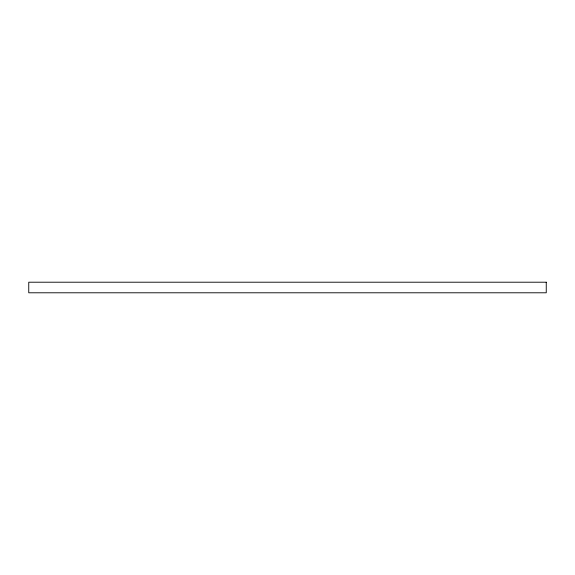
<?xml version="1.0" encoding="UTF-8"?>
<svg xmlns="http://www.w3.org/2000/svg" width="575" height="575" viewBox="0 0 575 575"><rect width="100%" height="100%" fill="white"/><g stroke="black" fill="none" stroke-linecap="round" stroke-linejoin="round"><path stroke-width="0.86" d="M546.25 282.21L28.75 282.21L28.75 292.79L546.25 292.79L546.25 282.21"/></g></svg>
